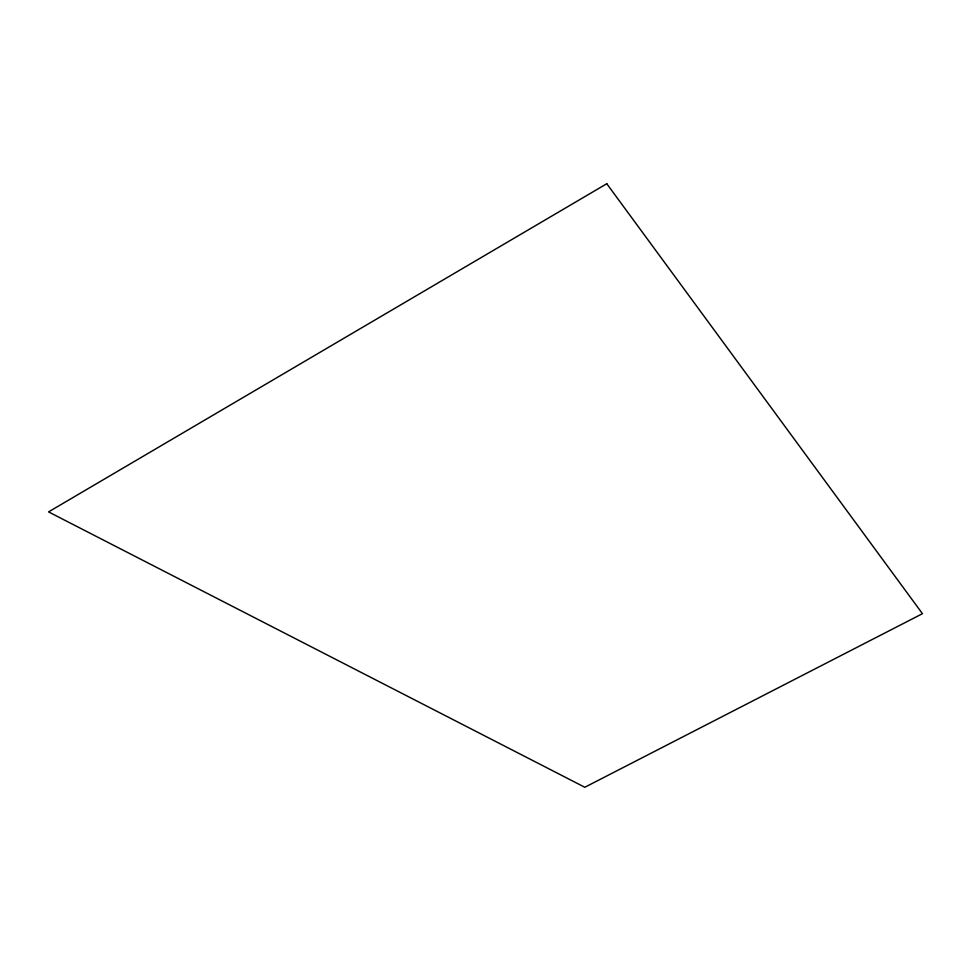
<?xml version="1.0" encoding="UTF-8"?>
<svg xmlns="http://www.w3.org/2000/svg" width="971" height="971" viewBox="0 0 971 971"><rect width="100%" height="100%" fill="white"/><g stroke="black" fill="none" stroke-linecap="round" stroke-linejoin="round"><path stroke-width="1.46" d="M606.778 183.737L48.55 511.899L584.821 787.263L922.45 613.684L606.778 183.737"/></g></svg>
